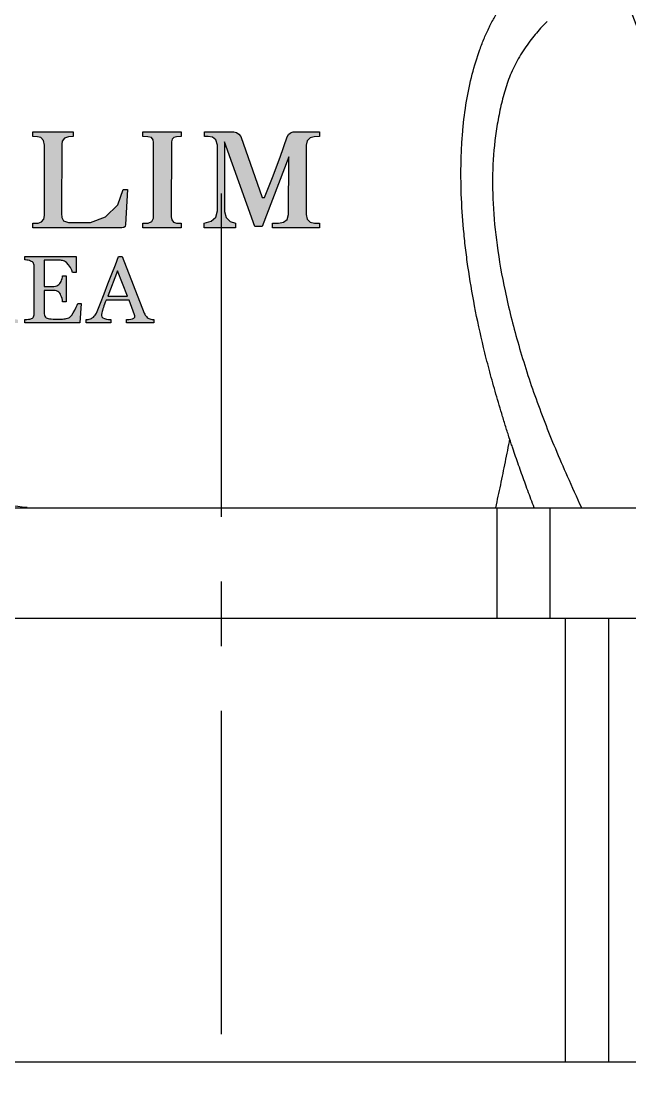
# Model space of a CAD drawing. Extents: x 589 to 1183, y 15 to 435.
# Drawn here: x 1076.17 to 1092.64, y 179.32 to 208.24 of the extents above; entities that cross this region are included whole.
import ezdxf

# ---------------------------------------------------------------- set-up
doc = ezdxf.new("R2010")
doc.units = 0
doc.header["$LTSCALE"] = 7
doc.header["$MEASUREMENT"] = 0
doc.linetypes.add('CENTER', pattern=[2, 1.25, -0.25, 0.25, -0.25])
for name, color, linetype in [('CL', 1, 'CENTER'), ('DIM', 2, 'CONTINUOUS'), ('DWG', 7, 'CONTINUOUS')]:
    doc.layers.add(name, color=color, linetype=linetype)

msp = doc.modelspace()

# ---------------------------------------------------------------- hatches: boundary and pattern name
at = {"layer": 'DIM'}
h = msp.add_hatch(color=256, dxfattribs=at)
h.paths.add_polyline_path([(1062.869, 203.744), (1063.671, 203.744), (1063.671, 204.119), (1063.247, 204.119, -0.734082), (1065.834, 204.556), (1066.244, 204.556, 0.878721)])
h.paths.add_polyline_path([(1064.806, 204.147), (1065.39, 204.556), (1064.736, 204.556), (1064.203, 204.182), (1064.203, 204.556), (1063.828, 204.556), (1063.828, 203.306), (1064.203, 203.306), (1064.203, 203.725), (1064.498, 203.931), (1064.858, 203.306), (1065.292, 203.306)])
h.paths.add_polyline_path([(1066.349, 204.119), (1065.546, 204.119), (1065.546, 203.744), (1065.971, 203.744, -0.734082), (1063.384, 203.306), (1062.974, 203.306, 0.878721)])
h.paths.add_polyline_path([(1069.695, 204.859), (1069.554, 204.979), (1069.435, 205.055), (1069.303, 205.12), (1069.158, 205.174), (1069.006, 205.214), (1068.852, 205.238), (1068.696, 205.246), (1067.438, 205.246), (1067.438, 205.122), (1067.62, 205.122), (1067.721, 205.094), (1067.774, 205.021), (1067.788, 204.922), (1067.788, 202.96), (1067.761, 202.875), (1067.692, 202.805), (1067.599, 202.776), (1067.438, 202.776), (1067.438, 202.646), (1068.623, 202.646), (1068.813, 202.648), (1069.012, 202.662), (1069.195, 202.699), (1069.348, 202.754), (1069.482, 202.822), (1069.613, 202.913), (1069.739, 203.033), (1069.85, 203.179), (1069.942, 203.339), (1070.008, 203.516), (1070.042, 203.715), (1070.052, 203.931), (1070.035, 204.159), (1069.988, 204.366), (1069.913, 204.552), (1069.815, 204.716)])
h.paths.add_polyline_path([(1068.257, 204.939), (1068.273, 205.009), (1068.324, 205.069), (1068.416, 205.095), (1068.481, 205.097), (1068.545, 205.098), (1068.601, 205.098), (1068.775, 205.095), (1068.965, 205.079), (1069.121, 205.038), (1069.233, 204.975), (1069.33, 204.899), (1069.417, 204.807), (1069.535, 204.55), (1069.59, 204.222), (1069.603, 203.933), (1069.595, 203.662), (1069.557, 203.348), (1069.462, 203.1), (1069.383, 203.005), (1069.289, 202.921), (1069.18, 202.855), (1069.037, 202.81), (1068.864, 202.785), (1068.696, 202.777), (1068.563, 202.776), (1068.444, 202.774), (1068.354, 202.78), (1068.3, 202.816), (1068.268, 202.861), (1068.257, 202.943)], flags=16)
h.paths.add_polyline_path([(1071.402, 205.151), (1071.311, 204.918), (1071.173, 204.561), (1071.023, 204.175), (1070.872, 203.787), (1070.73, 203.425), (1070.596, 203.091), (1070.54, 202.982), (1070.47, 202.908), (1070.371, 202.838), (1070.298, 202.807), (1070.213, 202.785), (1070.133, 202.774), (1070.133, 202.646), (1071.065, 202.646), (1071.065, 202.774), (1070.89, 202.809), (1070.769, 202.899), (1070.758, 203.055), (1070.902, 203.438), (1071.747, 203.438), (1071.922, 202.96), (1071.931, 202.866), (1071.887, 202.798), (1071.815, 202.771), (1071.589, 202.769), (1071.589, 202.646), (1072.167, 202.646)])
h.paths.add_polyline_path([(1071.711, 203.57), (1070.941, 203.57), (1071.322, 204.57)], flags=16)
h.paths.add_polyline_path([(1072.708, 202.774), (1072.542, 202.804), (1072.457, 202.889), (1072.396, 203.035), (1071.542, 205.246), (1071.439, 205.246), (1071.402, 205.151), (1072.167, 202.646), (1072.708, 202.646)])
h.paths.add_polyline_path([(1074.106, 202.954), (1074.097, 203.005), (1074.092, 203.066), (1074.09, 203.139), (1074.09, 203.826), (1074.106, 203.87), (1074.143, 203.905), (1074.196, 203.919), (1074.328, 203.919), (1074.604, 203.85), (1074.797, 203.663), (1074.874, 203.386), (1074.993, 203.386), (1074.993, 204.551), (1074.887, 204.551), (1074.787, 204.281), (1074.576, 204.121), (1074.328, 204.068), (1074.198, 204.068), (1074.148, 204.084), (1074.107, 204.123), (1074.09, 204.174), (1074.09, 204.961), (1074.11, 205.034), (1074.164, 205.082), (1074.254, 205.102), (1074.68, 205.102), (1075.117, 205.006), (1075.456, 204.737), (1075.661, 204.322), (1075.759, 204.322), (1075.715, 205.18), (1075.704, 205.213), (1075.676, 205.236), (1075.629, 205.246), (1073.275, 205.246), (1073.275, 205.116), (1073.469, 205.114), (1073.543, 205.089), (1073.599, 205.029), (1073.621, 204.95), (1073.63, 203), (1073.576, 202.847), (1073.443, 202.791), (1073.275, 202.776), (1073.275, 202.646), (1074.099, 202.646), (1074.924, 202.646), (1075.749, 202.646), (1075.783, 202.66), (1075.82, 202.696), (1075.837, 202.747), (1075.878, 203.627), (1075.746, 203.627), (1075.569, 203.193), (1075.211, 202.903), (1074.876, 202.796), (1074.695, 202.795), (1074.454, 202.793), (1074.304, 202.796), (1074.212, 202.817), (1074.145, 202.872)])
h.paths.add_polyline_path([(1077.262, 203.034), (1077.264, 204.91), (1077.279, 204.996), (1077.34, 205.077), (1077.449, 205.115), (1077.576, 205.116), (1077.576, 205.246), (1076.478, 205.246), (1076.478, 205.116), (1076.607, 205.115), (1076.699, 205.089), (1076.772, 205.013), (1076.8, 204.886), (1076.802, 202.985), (1076.778, 202.886), (1076.716, 202.814), (1076.627, 202.776), (1076.478, 202.776), (1076.478, 202.646), (1078.892, 202.646), (1078.943, 202.656), (1078.978, 202.685), (1078.993, 202.739), (1079.042, 203.682), (1078.928, 203.682), (1078.784, 203.275), (1078.452, 202.943), (1078.047, 202.792), (1077.447, 202.796), (1077.314, 202.839), (1077.267, 202.924)])
h.paths.add_polyline_path([(1080.231, 204.977), (1080.25, 205.044), (1080.3, 205.095), (1080.37, 205.115), (1080.497, 205.116), (1080.497, 205.246), (1079.462, 205.246), (1079.462, 205.116), (1079.599, 205.115), (1079.691, 205.09), (1079.737, 205.03), (1079.75, 204.96), (1079.75, 202.989), (1079.745, 202.909), (1079.707, 202.821), (1079.605, 202.778), (1079.462, 202.776), (1079.462, 202.646), (1080.497, 202.646), (1080.497, 202.776), (1080.372, 202.777), (1080.289, 202.803), (1080.243, 202.863), (1080.228, 202.95)])
h.paths.add_polyline_path([(1081.711, 202.928), (1081.668, 203.089), (1081.668, 203.397), (1081.668, 204.977), (1082.487, 202.688), (1082.685, 202.688), (1083.408, 204.574), (1083.403, 203.013), (1083.365, 202.872), (1083.267, 202.797), (1083.131, 202.775), (1082.971, 202.776), (1082.971, 202.646), (1084.237, 202.646), (1084.237, 202.776), (1084.103, 202.777), (1083.986, 202.805), (1083.908, 202.886), (1083.88, 203.013), (1083.88, 204.887), (1083.908, 204.999), (1083.984, 205.08), (1084.099, 205.112), (1084.237, 205.116), (1084.237, 205.246), (1083.529, 205.246), (1083.459, 205.222), (1083.399, 205.176), (1083.364, 205.115), (1083.177, 204.562), (1082.966, 204.013), (1082.756, 203.467), (1082.689, 203.466), (1082.112, 205.116), (1082.061, 205.185), (1081.995, 205.228), (1081.919, 205.246), (1081.129, 205.246), (1081.129, 205.116), (1081.231, 205.117), (1081.342, 205.098), (1081.439, 205.026), (1081.48, 204.883), (1081.479, 203.107), (1081.431, 202.941), (1081.309, 202.826), (1081.12, 202.776), (1081.12, 202.646), (1081.964, 202.646), (1081.964, 202.776), (1081.821, 202.82)])
h.paths.add_polyline_path([(1078.904, 201.874), (1078.804, 201.874), (1078.716, 201.647), (1078.62, 201.4), (1078.516, 201.132), (1078.411, 200.864), (1078.313, 200.613), (1078.221, 200.382), (1078.203, 200.341), (1078.185, 200.307), (1078.167, 200.28), (1078.146, 200.255), (1078.12, 200.232), (1078.089, 200.209), (1078.067, 200.196), (1078.04, 200.186), (1078.009, 200.177), (1077.979, 200.17), (1077.952, 200.165), (1077.928, 200.163), (1077.928, 200.074), (1078.596, 200.074), (1078.596, 200.163), (1078.532, 200.168), (1078.473, 200.179), (1078.418, 200.195), (1078.375, 200.216), (1078.348, 200.242), (1078.34, 200.273), (1078.34, 200.288), (1078.342, 200.307), (1078.346, 200.328), (1078.351, 200.352), (1078.359, 200.382), (1078.368, 200.415), (1078.38, 200.453), (1078.393, 200.493), (1078.408, 200.535), (1078.424, 200.581), (1078.443, 200.632), (1078.465, 200.688), (1079.086, 200.688), (1079.237, 200.283), (1079.241, 200.267), (1079.244, 200.245), (1079.244, 200.234), (1079.237, 200.217), (1079.216, 200.201), (1079.18, 200.188), (1079.133, 200.177), (1079.079, 200.168), (1079.018, 200.163), (1079.018, 200.074), (1079.757, 200.074), (1079.757, 200.163), (1079.734, 200.165), (1079.709, 200.169), (1079.679, 200.176), (1079.65, 200.184), (1079.626, 200.194), (1079.604, 200.205), (1079.578, 200.225), (1079.556, 200.244), (1079.538, 200.264), (1079.523, 200.286), (1079.509, 200.312), (1079.496, 200.343)])
h.paths.add_polyline_path([(1079.041, 200.799), (1078.508, 200.799), (1078.772, 201.487)], flags=16)
h.paths.add_polyline_path([(1077.382, 201.352), (1077.287, 201.352), (1077.281, 201.315), (1077.272, 201.277), (1077.261, 201.236), (1077.247, 201.198), (1077.231, 201.165), (1077.213, 201.138), (1077.189, 201.112), (1077.162, 201.092), (1077.134, 201.077), (1077.098, 201.066), (1077.05, 201.06), (1076.991, 201.058), (1076.788, 201.058), (1076.788, 201.774), (1077.071, 201.774), (1077.116, 201.773), (1077.157, 201.773), (1077.195, 201.771), (1077.23, 201.769), (1077.261, 201.767), (1077.289, 201.763), (1077.341, 201.746), (1077.394, 201.706), (1077.45, 201.645), (1077.499, 201.574), (1077.536, 201.506), (1077.559, 201.44), (1077.655, 201.44), (1077.655, 201.874), (1076.261, 201.874), (1076.261, 201.784), (1076.287, 201.781), (1076.317, 201.776), (1076.353, 201.769), (1076.389, 201.76), (1076.42, 201.75), (1076.446, 201.74), (1076.472, 201.724), (1076.491, 201.707), (1076.504, 201.687), (1076.512, 201.664), (1076.516, 201.639), (1076.518, 201.613), (1076.518, 200.318), (1076.516, 200.289), (1076.511, 200.264), (1076.502, 200.241), (1076.489, 200.222), (1076.47, 200.206), (1076.446, 200.192), (1076.428, 200.186), (1076.4, 200.18), (1076.363, 200.175), (1076.324, 200.17), (1076.29, 200.166), (1076.261, 200.164), (1076.261, 200.074), (1077.756, 200.074), (1077.79, 200.604), (1077.699, 200.604), (1077.682, 200.558), (1077.655, 200.497), (1077.617, 200.422), (1077.575, 200.347), (1077.534, 200.285), (1077.495, 200.238), (1077.477, 200.223), (1077.453, 200.211), (1077.422, 200.201), (1077.388, 200.193), (1077.354, 200.187), (1077.322, 200.183), (1077.288, 200.18), (1077.25, 200.178), (1077.207, 200.178), (1077.164, 200.178), (1077.127, 200.178), (1077.096, 200.178), (1077.032, 200.179), (1076.977, 200.181), (1076.934, 200.185), (1076.898, 200.191), (1076.868, 200.202), (1076.844, 200.216), (1076.824, 200.234), (1076.809, 200.258), (1076.799, 200.287), (1076.793, 200.322), (1076.789, 200.365), (1076.788, 200.415), (1076.788, 200.955), (1076.991, 200.955), (1077.042, 200.954), (1077.087, 200.949), (1077.124, 200.94), (1077.156, 200.926), (1077.186, 200.905), (1077.213, 200.876), (1077.229, 200.851), (1077.244, 200.818), (1077.259, 200.777), (1077.272, 200.733), (1077.281, 200.69), (1077.287, 200.648), (1077.382, 200.648)])
h.paths.add_polyline_path([(1075.64, 201.164), (1075.671, 201.21), (1075.696, 201.261), (1075.713, 201.317), (1075.724, 201.378), (1075.728, 201.445), (1075.722, 201.518), (1075.707, 201.584), (1075.681, 201.643), (1075.646, 201.694), (1075.604, 201.738), (1075.555, 201.775), (1075.499, 201.807), (1075.438, 201.832), (1075.373, 201.85), (1075.305, 201.863), (1075.234, 201.871), (1075.159, 201.874), (1074.328, 201.874), (1074.328, 201.784), (1074.354, 201.781), (1074.382, 201.777), (1074.414, 201.772), (1074.446, 201.765), (1074.474, 201.758), (1074.497, 201.751), (1074.524, 201.737), (1074.544, 201.72), (1074.556, 201.699), (1074.564, 201.675), (1074.568, 201.649), (1074.569, 201.62), (1074.569, 200.318), (1074.567, 200.288), (1074.562, 200.261), (1074.552, 200.238), (1074.538, 200.218), (1074.52, 200.202), (1074.497, 200.189), (1074.478, 200.183), (1074.451, 200.177), (1074.416, 200.173), (1074.381, 200.169), (1074.352, 200.166), (1074.328, 200.164), (1074.328, 200.074), (1075.089, 200.074), (1075.089, 200.164), (1075.061, 200.165), (1075.029, 200.168), (1074.993, 200.173), (1074.959, 200.178), (1074.932, 200.184), (1074.913, 200.189), (1074.886, 200.203), (1074.866, 200.22), (1074.853, 200.24), (1074.846, 200.264), (1074.841, 200.29), (1074.84, 200.318), (1074.84, 200.89), (1075.024, 200.89), (1075.122, 200.761), (1075.216, 200.634), (1075.306, 200.51), (1075.396, 200.38), (1075.493, 200.235), (1075.597, 200.074), (1076.082, 200.074), (1076.082, 200.164), (1076.058, 200.166), (1076.03, 200.169), (1075.999, 200.174), (1075.968, 200.181), (1075.94, 200.189), (1075.917, 200.199), (1075.887, 200.216), (1075.857, 200.236), (1075.827, 200.258), (1075.796, 200.287), (1075.762, 200.324), (1075.726, 200.371), (1075.645, 200.48), (1075.573, 200.578), (1075.51, 200.664), (1075.446, 200.75), (1075.372, 200.849), (1075.289, 200.961), (1075.351, 200.981), (1075.41, 201.003), (1075.465, 201.029), (1075.516, 201.057), (1075.561, 201.088), (1075.602, 201.123)])
h.paths.add_polyline_path([(1074.84, 201.771), (1075.055, 201.771), (1075.161, 201.76), (1075.249, 201.729), (1075.32, 201.675), (1075.372, 201.604), (1075.404, 201.518), (1075.414, 201.416), (1075.401, 201.296), (1075.362, 201.195), (1075.297, 201.111), (1075.213, 201.048), (1075.116, 201.011), (1075.006, 200.999), (1074.84, 200.999)], flags=16)
h.paths.add_polyline_path([(1073.93, 201.104), (1073.909, 201.227), (1073.873, 201.343), (1073.825, 201.449), (1073.765, 201.545), (1073.695, 201.629), (1073.617, 201.701), (1073.53, 201.761), (1073.434, 201.81), (1073.331, 201.845), (1073.223, 201.867), (1073.111, 201.874), (1073.003, 201.867), (1072.898, 201.846), (1072.796, 201.811), (1072.7, 201.763), (1072.612, 201.702), (1072.532, 201.629), (1072.493, 201.583), (1072.601, 201.228), (1072.608, 201.272), (1072.632, 201.363), (1072.662, 201.446), (1072.699, 201.521), (1072.746, 201.591), (1072.801, 201.65), (1072.865, 201.699), (1072.937, 201.736), (1073.02, 201.759), (1073.111, 201.766), (1073.195, 201.76), (1073.271, 201.741), (1073.342, 201.709), (1073.405, 201.665), (1073.46, 201.612), (1073.508, 201.548), (1073.549, 201.474), (1073.583, 201.39), (1073.61, 201.296), (1073.629, 201.195), (1073.64, 201.086), (1073.644, 200.972), (1073.641, 200.861), (1073.631, 200.757), (1073.613, 200.661), (1073.589, 200.572), (1073.556, 200.488), (1073.515, 200.412), (1073.467, 200.344), (1073.41, 200.288), (1073.345, 200.242), (1073.273, 200.209), (1073.195, 200.188), (1073.111, 200.182), (1073.024, 200.188), (1072.945, 200.208), (1072.907, 200.226), (1072.949, 200.091), (1072.995, 200.081), (1073.111, 200.074), (1073.222, 200.081), (1073.327, 200.102), (1073.429, 200.137), (1073.524, 200.185), (1073.611, 200.244), (1073.69, 200.316), (1073.762, 200.4), (1073.822, 200.495), (1073.872, 200.601), (1073.908, 200.716), (1073.93, 200.84), (1073.937, 200.972)])

# ---------------------------------------------------------------- linework, layer by layer
at = {"layer": 'CL'}
msp.add_line((1081.582, 203.574), (1081.582, 145.074), dxfattribs=at)
at = {"layer": 'DIM', "color": 2}
for p, q in [((1076.478, 205.116), (1076.478, 205.246)), ((1076.478, 205.246), (1077.576, 205.246)), ((1076.607, 205.115), (1076.478, 205.116)), ((1076.699, 205.089), (1076.607, 205.115)), ((1076.772, 205.013), (1076.699, 205.089)), ((1076.8, 204.886), (1076.772, 205.013)), ((1077.279, 204.996), (1077.264, 204.91)), ((1077.34, 205.077), (1077.279, 204.996)), ((1077.449, 205.115), (1077.34, 205.077)), ((1077.576, 205.116), (1077.449, 205.115)), ((1077.576, 205.246), (1077.576, 205.116)), ((1079.462, 205.246), (1080.497, 205.246)), ((1079.462, 205.116), (1079.462, 205.246)), ((1079.599, 205.115), (1079.462, 205.116)), ((1079.691, 205.09), (1079.599, 205.115)), ((1079.737, 205.03), (1079.691, 205.09)), ((1079.75, 204.96), (1079.737, 205.03)), ((1080.25, 205.044), (1080.231, 204.977)), ((1080.3, 205.095), (1080.25, 205.044)), ((1080.37, 205.115), (1080.3, 205.095)), ((1080.497, 205.116), (1080.37, 205.115)), ((1080.497, 205.246), (1080.497, 205.116)), ((1081.129, 205.116), (1081.129, 205.246)), ((1081.129, 205.246), (1081.919, 205.246)), ((1081.231, 205.117), (1081.129, 205.116)), ((1081.342, 205.098), (1081.231, 205.117)), ((1081.439, 205.026), (1081.342, 205.098)), ((1081.48, 204.883), (1081.439, 205.026)), ((1081.919, 205.246), (1081.995, 205.228)), ((1081.995, 205.228), (1082.061, 205.185)), ((1082.061, 205.185), (1082.112, 205.116)), ((1082.112, 205.116), (1082.689, 203.466)), ((1083.177, 204.562), (1083.364, 205.115)), ((1083.364, 205.115), (1083.399, 205.176)), ((1083.399, 205.176), (1083.459, 205.222)), ((1083.459, 205.222), (1083.529, 205.246)), ((1083.529, 205.246), (1084.237, 205.246)), ((1083.908, 204.999), (1083.88, 204.887)), ((1083.984, 205.08), (1083.908, 204.999)), ((1084.099, 205.112), (1083.984, 205.08)), ((1084.237, 205.116), (1084.099, 205.112)), ((1084.237, 205.246), (1084.237, 205.116)), ((1076.802, 202.985), (1076.8, 204.886)), ((1077.264, 204.91), (1077.262, 203.034)), ((1079.75, 202.989), (1079.75, 204.96)), ((1080.231, 204.977), (1080.228, 202.95)), ((1081.479, 203.107), (1081.48, 204.883)), ((1081.668, 204.977), (1081.668, 203.397)), ((1082.487, 202.688), (1081.668, 204.977)), ((1083.88, 204.887), (1083.88, 203.013)), ((1083.408, 204.574), (1082.685, 202.688)), ((1082.966, 204.013), (1083.177, 204.562)), ((1083.403, 203.013), (1083.408, 204.574)), ((1082.756, 203.467), (1082.966, 204.013)), ((1078.784, 203.275), (1078.928, 203.682)), ((1078.928, 203.682), (1079.042, 203.682)), ((1079.042, 203.682), (1078.993, 202.739)), ((1078.452, 202.943), (1078.784, 203.275)), ((1081.668, 203.397), (1081.668, 203.089)), ((1082.689, 203.466), (1082.756, 203.467)), ((1076.778, 202.886), (1076.802, 202.985)), ((1077.262, 203.034), (1077.267, 202.924)), ((1079.745, 202.909), (1079.75, 202.989)), ((1081.431, 202.941), (1081.479, 203.107)), ((1081.668, 203.089), (1081.711, 202.928)), ((1083.365, 202.872), (1083.403, 203.013)), ((1083.88, 203.013), (1083.908, 202.886)), ((1076.478, 202.646), (1076.478, 202.776)), ((1076.478, 202.776), (1076.627, 202.776)), ((1076.627, 202.776), (1076.716, 202.814)), ((1076.716, 202.814), (1076.778, 202.886)), ((1077.267, 202.924), (1077.314, 202.839)), ((1077.314, 202.839), (1077.447, 202.796)), ((1077.447, 202.796), (1078.047, 202.792)), ((1078.047, 202.792), (1078.452, 202.943)), ((1078.978, 202.685), (1078.943, 202.656)), ((1078.993, 202.739), (1078.978, 202.685)), ((1079.462, 202.776), (1079.605, 202.778)), ((1079.462, 202.646), (1079.462, 202.776)), ((1079.605, 202.778), (1079.707, 202.821)), ((1079.707, 202.821), (1079.745, 202.909)), ((1080.228, 202.95), (1080.243, 202.863)), ((1080.243, 202.863), (1080.289, 202.803)), ((1080.289, 202.803), (1080.372, 202.777)), ((1080.372, 202.777), (1080.497, 202.776)), ((1080.497, 202.776), (1080.497, 202.646)), ((1081.12, 202.776), (1081.309, 202.826)), ((1081.12, 202.646), (1081.12, 202.776)), ((1081.309, 202.826), (1081.431, 202.941)), ((1081.711, 202.928), (1081.821, 202.82)), ((1081.821, 202.82), (1081.964, 202.776)), ((1081.964, 202.776), (1081.964, 202.646)), ((1082.685, 202.688), (1082.487, 202.688)), ((1082.971, 202.646), (1082.971, 202.776)), ((1082.971, 202.776), (1083.131, 202.775)), ((1083.131, 202.775), (1083.267, 202.797)), ((1083.267, 202.797), (1083.365, 202.872)), ((1083.908, 202.886), (1083.986, 202.805)), ((1083.986, 202.805), (1084.103, 202.777)), ((1084.103, 202.777), (1084.237, 202.776)), ((1084.237, 202.776), (1084.237, 202.646)), ((1078.892, 202.646), (1076.478, 202.646)), ((1078.943, 202.656), (1078.892, 202.646)), ((1080.497, 202.646), (1079.462, 202.646)), ((1081.964, 202.646), (1081.12, 202.646)), ((1084.237, 202.646), (1082.971, 202.646)), ((1076.261, 201.784), (1076.261, 201.874)), ((1076.261, 201.874), (1077.655, 201.874)), ((1077.655, 201.874), (1077.655, 201.44)), ((1078.716, 201.647), (1078.804, 201.874)), ((1078.804, 201.874), (1078.904, 201.874)), ((1078.904, 201.874), (1079.496, 200.343)), ((1076.287, 201.781), (1076.261, 201.784)), ((1076.317, 201.776), (1076.287, 201.781)), ((1076.353, 201.769), (1076.317, 201.776)), ((1076.389, 201.76), (1076.353, 201.769)), ((1076.42, 201.75), (1076.389, 201.76)), ((1076.446, 201.74), (1076.42, 201.75)), ((1076.472, 201.724), (1076.446, 201.74)), ((1076.491, 201.707), (1076.472, 201.724)), ((1076.504, 201.687), (1076.491, 201.707)), ((1076.512, 201.664), (1076.504, 201.687)), ((1076.516, 201.639), (1076.512, 201.664)), ((1076.518, 201.613), (1076.516, 201.639)), ((1076.518, 200.318), (1076.518, 201.613)), ((1076.788, 201.774), (1076.788, 201.058)), ((1077.071, 201.774), (1076.788, 201.774)), ((1077.116, 201.773), (1077.071, 201.774)), ((1077.157, 201.773), (1077.116, 201.773)), ((1077.195, 201.771), (1077.157, 201.773)), ((1077.23, 201.769), (1077.195, 201.771)), ((1077.261, 201.767), (1077.23, 201.769)), ((1077.289, 201.763), (1077.261, 201.767)), ((1077.341, 201.746), (1077.289, 201.763)), ((1077.394, 201.706), (1077.341, 201.746)), ((1077.45, 201.645), (1077.394, 201.706)), ((1077.499, 201.574), (1077.45, 201.645)), ((1077.536, 201.506), (1077.499, 201.574)), ((1078.62, 201.4), (1078.716, 201.647)), ((1077.247, 201.198), (1077.261, 201.236)), ((1077.261, 201.236), (1077.272, 201.277)), ((1077.272, 201.277), (1077.281, 201.315)), ((1077.281, 201.315), (1077.287, 201.352)), ((1077.287, 201.352), (1077.382, 201.352)), ((1077.382, 201.352), (1077.382, 200.648)), ((1077.559, 201.44), (1077.536, 201.506)), ((1077.655, 201.44), (1077.559, 201.44)), ((1078.772, 201.487), (1078.508, 200.799)), ((1078.516, 201.132), (1078.62, 201.4)), ((1079.041, 200.799), (1078.772, 201.487)), ((1076.788, 201.058), (1076.991, 201.058)), ((1076.991, 200.955), (1076.788, 200.955)), ((1076.788, 200.955), (1076.788, 200.415)), ((1076.991, 201.058), (1077.05, 201.06)), ((1077.042, 200.954), (1076.991, 200.955)), ((1077.087, 200.949), (1077.042, 200.954)), ((1077.05, 201.06), (1077.098, 201.066)), ((1077.124, 200.94), (1077.087, 200.949)), ((1077.098, 201.066), (1077.134, 201.077)), ((1077.156, 200.926), (1077.124, 200.94)), ((1077.134, 201.077), (1077.162, 201.092)), ((1077.162, 201.092), (1077.189, 201.112)), ((1077.189, 201.112), (1077.213, 201.138)), ((1077.213, 201.138), (1077.231, 201.165)), ((1077.231, 201.165), (1077.247, 201.198)), ((1078.411, 200.864), (1078.516, 201.132)), ((1077.186, 200.905), (1077.156, 200.926)), ((1077.213, 200.876), (1077.186, 200.905)), ((1077.229, 200.851), (1077.213, 200.876)), ((1077.244, 200.818), (1077.229, 200.851)), ((1077.259, 200.777), (1077.244, 200.818)), ((1077.272, 200.733), (1077.259, 200.777)), ((1077.281, 200.69), (1077.272, 200.733)), ((1077.287, 200.648), (1077.281, 200.69)), ((1078.313, 200.613), (1078.411, 200.864)), ((1078.465, 200.688), (1078.443, 200.632)), ((1079.086, 200.688), (1078.465, 200.688)), ((1078.508, 200.799), (1079.041, 200.799)), ((1079.234, 200.29), (1079.086, 200.688)), ((1076.788, 200.415), (1076.789, 200.365)), ((1076.789, 200.365), (1076.793, 200.322)), ((1077.382, 200.648), (1077.287, 200.648)), ((1077.575, 200.347), (1077.617, 200.422)), ((1077.617, 200.422), (1077.655, 200.497)), ((1077.655, 200.497), (1077.682, 200.558)), ((1077.682, 200.558), (1077.699, 200.604)), ((1077.699, 200.604), (1077.79, 200.604)), ((1077.79, 200.604), (1077.756, 200.074)), ((1078.203, 200.341), (1078.221, 200.382)), ((1078.221, 200.382), (1078.313, 200.613)), ((1078.359, 200.382), (1078.351, 200.352)), ((1078.368, 200.415), (1078.359, 200.382)), ((1078.38, 200.453), (1078.368, 200.415)), ((1078.393, 200.493), (1078.38, 200.453)), ((1078.408, 200.535), (1078.393, 200.493)), ((1078.424, 200.581), (1078.408, 200.535)), ((1078.443, 200.632), (1078.424, 200.581)), ((1076.261, 200.164), (1076.29, 200.166)), ((1076.261, 200.074), (1076.261, 200.164)), ((1077.756, 200.074), (1076.261, 200.074)), ((1076.29, 200.166), (1076.324, 200.17)), ((1076.324, 200.17), (1076.363, 200.175)), ((1076.363, 200.175), (1076.4, 200.18)), ((1076.4, 200.18), (1076.428, 200.186)), ((1076.428, 200.186), (1076.446, 200.192)), ((1076.446, 200.192), (1076.47, 200.206)), ((1076.47, 200.206), (1076.489, 200.222)), ((1076.489, 200.222), (1076.502, 200.241)), ((1076.502, 200.241), (1076.511, 200.264)), ((1076.511, 200.264), (1076.516, 200.289)), ((1076.516, 200.289), (1076.518, 200.318)), ((1076.793, 200.322), (1076.799, 200.287)), ((1076.799, 200.287), (1076.809, 200.258)), ((1076.809, 200.258), (1076.824, 200.234)), ((1076.824, 200.234), (1076.844, 200.216)), ((1076.844, 200.216), (1076.868, 200.202)), ((1076.868, 200.202), (1076.898, 200.191)), ((1076.898, 200.191), (1076.934, 200.185)), ((1076.934, 200.185), (1076.977, 200.181)), ((1076.977, 200.181), (1077.032, 200.179)), ((1077.032, 200.179), (1077.096, 200.178)), ((1077.096, 200.178), (1077.127, 200.178)), ((1077.127, 200.178), (1077.164, 200.178)), ((1077.164, 200.178), (1077.207, 200.178)), ((1077.207, 200.178), (1077.25, 200.178)), ((1077.25, 200.178), (1077.288, 200.18)), ((1077.288, 200.18), (1077.322, 200.183)), ((1077.322, 200.183), (1077.354, 200.187)), ((1077.354, 200.187), (1077.388, 200.193)), ((1077.388, 200.193), (1077.422, 200.201)), ((1077.422, 200.201), (1077.453, 200.211)), ((1077.453, 200.211), (1077.477, 200.223)), ((1077.477, 200.223), (1077.495, 200.238)), ((1077.495, 200.238), (1077.534, 200.285)), ((1077.534, 200.285), (1077.575, 200.347)), ((1077.928, 200.163), (1077.952, 200.165)), ((1077.928, 200.074), (1077.928, 200.163)), ((1078.596, 200.074), (1077.928, 200.074)), ((1077.952, 200.165), (1077.979, 200.17)), ((1077.979, 200.17), (1078.009, 200.177)), ((1078.009, 200.177), (1078.04, 200.186)), ((1078.04, 200.186), (1078.067, 200.196)), ((1078.067, 200.196), (1078.089, 200.209)), ((1078.089, 200.209), (1078.12, 200.232)), ((1078.12, 200.232), (1078.146, 200.255)), ((1078.146, 200.255), (1078.167, 200.28)), ((1078.167, 200.28), (1078.185, 200.307)), ((1078.185, 200.307), (1078.203, 200.341)), ((1078.342, 200.307), (1078.34, 200.288)), ((1078.34, 200.288), (1078.34, 200.273)), ((1078.34, 200.273), (1078.348, 200.242)), ((1078.346, 200.328), (1078.342, 200.307)), ((1078.351, 200.352), (1078.346, 200.328)), ((1078.348, 200.242), (1078.375, 200.216)), ((1078.375, 200.216), (1078.418, 200.195)), ((1078.418, 200.195), (1078.473, 200.179)), ((1078.473, 200.179), (1078.532, 200.168)), ((1078.532, 200.168), (1078.596, 200.163)), ((1078.596, 200.163), (1078.596, 200.074)), ((1079.018, 200.163), (1079.079, 200.168)), ((1079.018, 200.074), (1079.018, 200.163)), ((1079.757, 200.074), (1079.018, 200.074)), ((1079.079, 200.168), (1079.133, 200.177)), ((1079.133, 200.177), (1079.18, 200.188)), ((1079.18, 200.188), (1079.216, 200.201)), ((1079.216, 200.201), (1079.237, 200.217)), ((1079.237, 200.281), (1079.234, 200.29)), ((1079.24, 200.272), (1079.237, 200.281)), ((1079.237, 200.217), (1079.244, 200.234)), ((1079.242, 200.261), (1079.24, 200.272)), ((1079.243, 200.251), (1079.242, 200.261)), ((1079.244, 200.242), (1079.243, 200.251)), ((1079.244, 200.234), (1079.244, 200.242)), ((1079.496, 200.343), (1079.509, 200.312)), ((1079.509, 200.312), (1079.523, 200.286)), ((1079.523, 200.286), (1079.538, 200.264)), ((1079.538, 200.264), (1079.556, 200.244)), ((1079.556, 200.244), (1079.578, 200.225)), ((1079.578, 200.225), (1079.604, 200.205)), ((1079.604, 200.205), (1079.626, 200.194)), ((1079.626, 200.194), (1079.65, 200.184)), ((1079.65, 200.184), (1079.679, 200.176)), ((1079.679, 200.176), (1079.709, 200.169)), ((1079.709, 200.169), (1079.734, 200.165)), ((1079.734, 200.165), (1079.757, 200.163)), ((1079.757, 200.163), (1079.757, 200.074))]:
    msp.add_line(p, q, dxfattribs=at)
at = {"layer": 'DWG'}
for p, q in [((961.294, 195.074), (1099.869, 195.074)), ((1089.05, 192.074), (1089.05, 195.074)), ((1090.484, 192.074), (1090.484, 195.074)), ((1098.369, 192.074), (962.794, 192.074)), ((1092.059, 192.074), (1092.059, 180.074)), ((1059.232, 180.074), (1103.932, 180.074))]:
    msp.add_line(p, q, dxfattribs=at)
at = {"layer": 'DWG', "color": 2}
msp.add_line((1090.897, 180.074), (1090.897, 192.074), dxfattribs=at)
at = {"layer": 'DWG'}
for points in [[(1097.124, 195.074), (1097.108, 195.133), (1097.092, 195.193), (1097.06, 195.311), (1096.995, 195.549), (1096.93, 195.786), (1096.864, 196.023), (1096.732, 196.497), (1096.597, 196.971), (1096.323, 197.916), (1096.041, 198.859), (1095.751, 199.8), (1095.455, 200.738), (1094.839, 202.608), (1094.195, 204.468), (1093.521, 206.317), (1092.086, 209.983)], [(1089.388, 196.936), (1089.369, 196.994), (1089.27, 197.305), (1089.173, 197.62), (1089.082, 197.924), (1088.995, 198.225), (1088.831, 198.823), (1088.683, 199.408), (1088.439, 200.533), (1088.26, 201.599), (1088.193, 202.11), (1088.141, 202.608), (1088.08, 203.558), (1088.074, 204.452), (1088.091, 204.878), (1088.121, 205.291), (1088.222, 206.075), (1088.374, 206.803), (1088.58, 207.475), (1088.703, 207.789), (1088.838, 208.084), (1088.986, 208.361), (1089.147, 208.618), (1089.32, 208.852), (1089.411, 208.96), (1089.505, 209.063)], [(1090.405, 208.236), (1090.36, 208.19), (1090.226, 208.049), (1089.934, 207.697), (1089.652, 207.28), (1089.429, 206.836), (1089.263, 206.375), (1089.139, 205.894), (1089.044, 205.394), (1088.935, 204.362), (1088.939, 203.303), (1089.046, 202.183), (1089.263, 200.941), (1089.606, 199.56), (1089.824, 198.838), (1090.069, 198.11), (1090.337, 197.387), (1090.625, 196.673), (1090.948, 195.923), (1091.33, 195.075)], [(1089.388, 196.936), (1089.264, 196.312), (1089.136, 195.691), (1089.003, 195.074)], [(1090.053, 195.074), (1089.964, 195.308), (1089.878, 195.538), (1089.712, 195.996), (1089.63, 196.226), (1089.55, 196.456), (1089.472, 196.684), (1089.432, 196.805), (1089.388, 196.936)], [(1076.326, 195.079), (1076.316, 195.08), (1075.354, 195.179), (1072.463, 195.459)]]:
    msp.add_spline(points, degree=3, dxfattribs=at)

doc.saveas('drawing.dxf')
